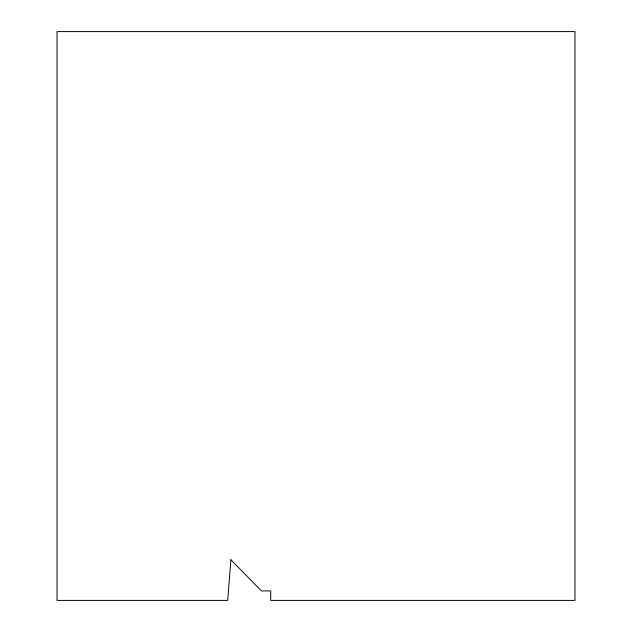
<?xml version="1.0" encoding="UTF-8"?>
<svg xmlns="http://www.w3.org/2000/svg" width="632" height="632" viewBox="0 0 632 632"><rect width="100%" height="100%" fill="white"/><g stroke="black" fill="none" stroke-linecap="round" stroke-linejoin="round"><path stroke-width="0.95" d="M230.917 559.77L227.678 600.4L57.038 600.4L57.038 31.6L574.962 31.6L574.962 600.4L270.717 600.4L270.717 590.912L261.427 590.912L230.917 559.77"/></g></svg>
